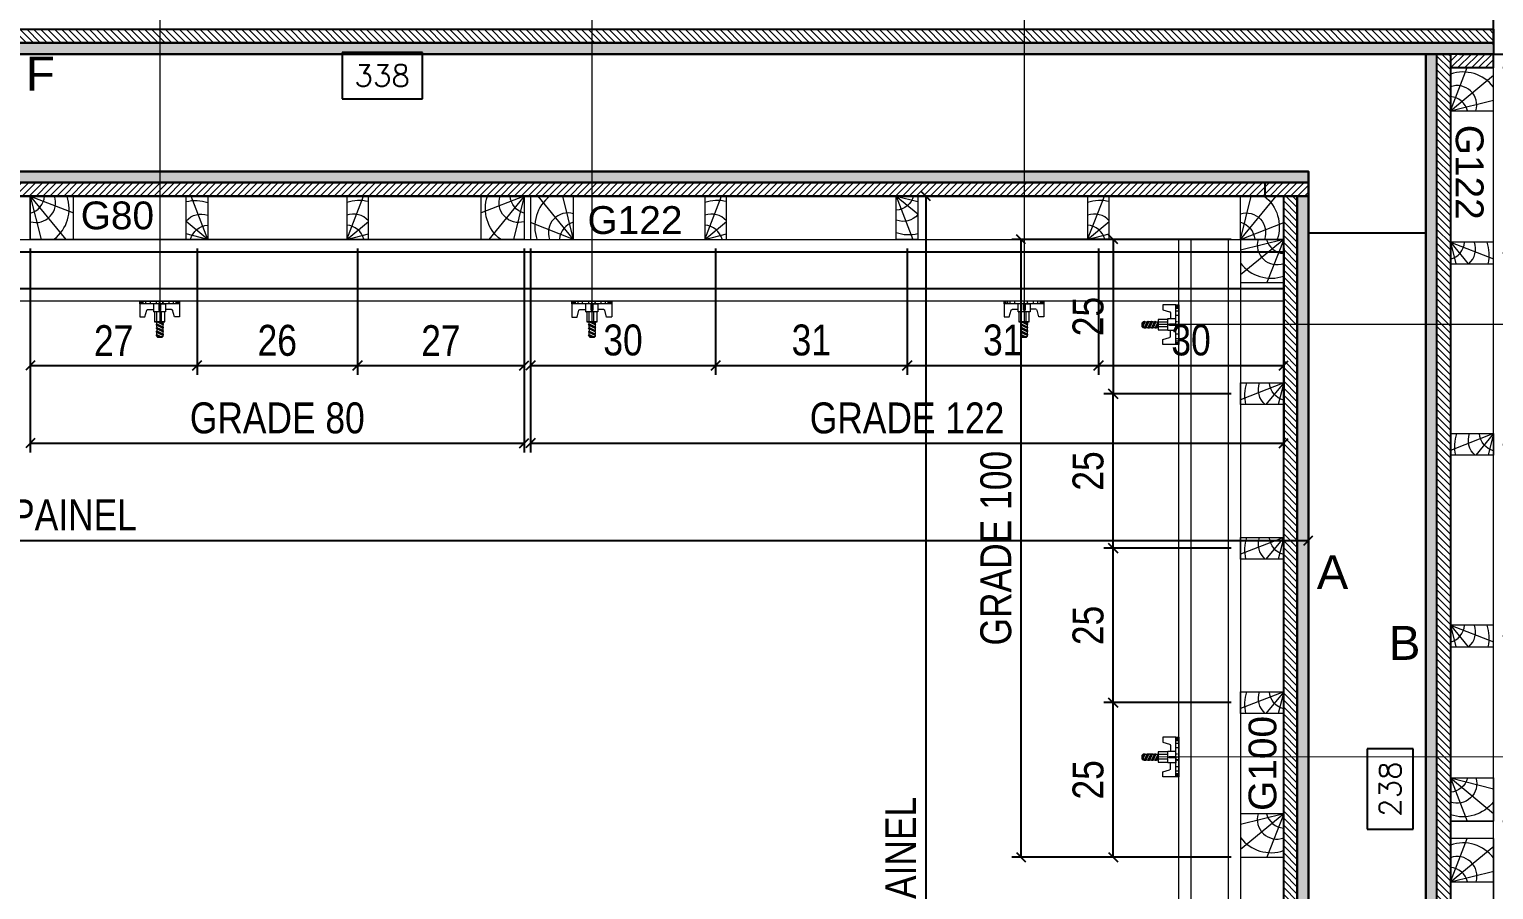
# Model space of a CAD drawing. Extents: x 2949 to 9203, y -16089 to 12527.
# Drawn here: x 8205.7 to 8680.1, y -1790.2 to -1511.7 of the extents above; entities that cross this region are included whole.
import ezdxf
from ezdxf.enums import TextEntityAlignment as Align

# ---------------------------------------------------------------- set-up
doc = ezdxf.new("R2010")
doc.units = 0
for name, color, linetype, lineweight in [('CONCRETO', 251, 'Continuous', 25), ('Hachura', 251, 'Continuous', 9), ('Madeira', 126, 'Continuous', 18), ('Perfil Metálico', 224, 'Continuous', 18), ('Texto Seção', 7, 'Continuous', 15)]:
    doc.layers.add(name, color=color, linetype=linetype, lineweight=lineweight)
for name, color, linetype in [('COTA', 241, 'Continuous'), ('MEIO_PONT', 93, 'Continuous'), ('Painéis', 200, 'Continuous'), ('SARRAFO', 251, 'Continuous'), ('TEXTO_GERAL', 7, 'Continuous')]:
    doc.layers.add(name, color=color, linetype=linetype)
doc.styles.add('ARIAL', font='arial.ttf')
doc.styles.add('COTA TECNICA 2X', font='techl___.ttf', dxfattribs={"height": 10})
doc.styles.add('ROMANS', font='romans.shx')
doc.styles.add('SANSSERIF', font='sas_____.pfb')
doc.dimstyles.new('Cota Seção interna', dxfattribs={"dimtxt": 7, "dimasz": 6, "dimexe": 0.18, "dimexo": 2, "dimgap": -4, "dimtad": 3, "dimdec": 1, "dimlfac": 0.5, "dimzin": 12, "dimdsep": 46, "dimtxsty": 'ROMANS', "dimblk": 'ARCHTICK', "dimcen": 0.09, "dimse1": 1, "dimse2": 1, "dimsd1": 1, "dimsd2": 1, "dimclrd": 180, "dimclre": 5, "dimclrt": 1, "dimadec": 0, "dimazin": 3, "dimtfac": 1, "dimtdec": 1, "dimtofl": 0, "dimtmove": 0, "dimatfit": 3, "dimldrblk": 'ARCHTICK', "dimfxl": 1, "dimtolj": 1, "dimtzin": 0, "dimarcsym": 0})
doc.dimstyles.new('SECAO PILAR', dxfattribs={"dimtxt": 10, "dimasz": 3, "dimexe": 3, "dimexo": 3, "dimgap": 3, "dimtad": 1, "dimdec": 1, "dimlfac": 0.5, "dimzin": 12, "dimdsep": 46, "dimtxsty": 'COTA TECNICA 2X', "dimblk1": 'OBLIQUE', "dimblk2": 'OBLIQUE', "dimsah": 1, "dimcen": 0.9, "dimclrd": 256, "dimclre": 256, "dimclrt": 256, "dimadec": 1, "dimazin": 3, "dimtfac": 1, "dimtdec": 1, "dimtmove": 0, "dimatfit": 3, "dimfxl": 1, "dimtolj": 1, "dimtzin": 12, "dimarcsym": 0})
pattern_1 = [(315, (32200.247, -10874.6102), (1.12253202, 1.12253202), [])]

# ---------------------------------------------------------------- blocks, each defined once
blk = doc.blocks.new('*D1592')
at = {"layer": 'COTA', "color": 180, "lineweight": -2, "transparency": 16777216}
for p, q in [((8333.03, -1519.15), (8307.03, -1519.15)), ((8307.03, -1519.15), (8307.03, -1534.15)), ((8333.03, -1534.15), (8333.03, -1519.15)), ((8307.03, -1534.15), (8333.03, -1534.15))]:
    blk.add_line(p, q, dxfattribs=at)
at = {"layer": 'Defpoints', "color": 0, "transparency": 16777216}
for p in [(7982.03, -1519.66), (8658.03, -1519.66), (7982.03, -1538.15)]:
    blk.add_point(p, dxfattribs=at)
at = {"layer": 'COTA', "color": 1, "transparency": 16777216, "insert": (8320.03, -1526.65), "char_height": 7, "attachment_point": 5, "style": 'ROMANS'}
blk.add_mtext('\\A1;338', dxfattribs=at)
blk = doc.blocks.new('_ArchTick')
at = {"color": 0, "linetype": 'ByBlock', "const_width": 0.15}
blk.add_lwpolyline([(-0.5, -0.5), (0.5, 0.5)], dxfattribs=at)
blk = doc.blocks.new('_Oblique')
at = {"color": 0, "linetype": 'ByBlock', "lineweight": -2}
blk.add_line((-0.5, -0.5), (0.5, 0.5), dxfattribs=at)
blk = doc.blocks.new('*D1593')
at = {"layer": 'COTA', "lineweight": -2, "transparency": 16777216}
for p, q in [((7960.03, -1568.66), (7960.03, -1680.14)), ((8620.03, -1568.66), (8620.03, -1680.14)), ((7960.03, -1677.14), (8620.03, -1677.14))]:
    blk.add_line(p, q, dxfattribs=at)
at = {"layer": 'Defpoints', "color": 0, "transparency": 16777216}
for p in [(7960.03, -1565.66), (8620.03, -1565.66), (8620.03, -1677.14)]:
    blk.add_point(p, dxfattribs=at)
at = {"layer": 'COTA', "lineweight": -2, "transparency": 16777216, "xscale": 3, "yscale": 3, "zscale": 3, "rotation": 180}
blk.add_blockref('_Oblique', (7960.03, -1677.14), dxfattribs=at)
at = {"layer": 'COTA', "lineweight": -2, "transparency": 16777216, "xscale": 3, "yscale": 3, "zscale": 3}
blk.add_blockref('_Oblique', (8620.03, -1677.14), dxfattribs=at)
at = {"layer": 'COTA', "transparency": 16777216, "insert": (8209.03, -1668.92), "char_height": 10, "attachment_point": 5, "style": 'COTA TECNICA 2X'}
blk.add_mtext('\\A1;330 PAINEL', dxfattribs=at)
blk = doc.blocks.new('*D1594')
at = {"layer": 'COTA', "lineweight": -2, "transparency": 16777216}
for p, q in [((8669.03, -1519.66), (8804.11, -1519.66)), ((8801.11, -2017.66), (8801.11, -1519.66)), ((8669.07, -2017.66), (8804.11, -2017.66))]:
    blk.add_line(p, q, dxfattribs=at)
at = {"layer": 'Defpoints', "color": 0, "transparency": 16777216}
for p in [(8666.03, -1519.66), (8801.11, -1519.66), (8666.07, -2017.66)]:
    blk.add_point(p, dxfattribs=at)
at = {"layer": 'COTA', "lineweight": -2, "transparency": 16777216, "xscale": 3, "yscale": 3, "zscale": 3}
for p, rotation in [((8801.11, -1519.66), 90), ((8801.11, -2017.66), 270)]:
    blk.add_blockref('_Oblique', p, dxfattribs=dict(at, rotation=rotation))
at = {"layer": 'COTA', "transparency": 16777216, "insert": (8793, -1768.66), "char_height": 10, "attachment_point": 5, "rotation": 90, "style": 'COTA TECNICA 2X'}
blk.add_mtext('\\A1;249 PAINEL', dxfattribs=at)
blk = doc.blocks.new('*D1595')
at = {"layer": 'COTA', "lineweight": -2, "transparency": 16777216}
for p, q in [((8617.03, -1565.66), (8493.15, -1565.66)), ((8496.15, -1565.66), (8496.15, -2017.66)), ((8617.03, -2017.66), (8493.15, -2017.66))]:
    blk.add_line(p, q, dxfattribs=at)
at = {"layer": 'Defpoints', "color": 0, "transparency": 16777216}
for p in [(8620.03, -1565.66), (8496.15, -2017.66), (8620.03, -2017.66)]:
    blk.add_point(p, dxfattribs=at)
at = {"layer": 'COTA', "lineweight": -2, "transparency": 16777216, "xscale": 3, "yscale": 3, "zscale": 3}
for p, rotation in [((8496.15, -1565.66), 90), ((8496.15, -2017.66), 270)]:
    blk.add_blockref('_Oblique', p, dxfattribs=dict(at, rotation=rotation))
at = {"layer": 'COTA', "transparency": 16777216, "insert": (8488.05, -1791.66), "char_height": 10, "attachment_point": 5, "rotation": 90, "style": 'COTA TECNICA 2X'}
blk.add_mtext('\\A1;226 PAINEL', dxfattribs=at)
blk = doc.blocks.new('PONTALETE')
at = {"layer": 'Madeira'}
for q in [(2.71, 7), (7, 5.76), (7, 1.74)]:
    blk.add_line((0, 0), q, dxfattribs=at)
blk.add_lwpolyline([(0, 0), (7, 0), (7, 7), (0, 7)], close=True, dxfattribs=at)
for centre, radius, start, end in [((2.04, 0.06), 6.23, 37.2818, 109.0913), ((1.09, 0.9), 3.19, 343.603, 109.9847), ((-0.21, -0.78), 3.09, 14.6322, 86.0383)]:
    blk.add_arc(centre, radius, start, end, dxfattribs=at)
blk = doc.blocks.new('MEIO PONTALETE')
at = {"layer": 'Madeira'}
for q in [(2.71, 7), (3.5, 2.88), (3.5, 0.87)]:
    blk.add_line((0, 0), q, dxfattribs=at)
blk.add_lwpolyline([(0, 0), (3.5, 0), (3.5, 7), (0, 7)], close=True, dxfattribs=at)
for centre, radius, start, end in [((2.04, 0.06), 6.23, 76.4499, 109.0913), ((1.09, 0.9), 3.19, 40.9063, 109.9847), ((-0.21, -0.78), 3.09, 14.6322, 86.0383)]:
    blk.add_arc(centre, radius, start, end, dxfattribs=at)
blk = doc.blocks.new('*D1541')
at = {"layer": 'COTA', "lineweight": -2, "transparency": 16777216}
for p, q in [((8368.03, -1582.66), (8368.03, -1623.53)), ((8428.03, -1582.66), (8428.03, -1623.53)), ((8368.03, -1620.53), (8428.03, -1620.53))]:
    blk.add_line(p, q, dxfattribs=at)
at = {"layer": 'Defpoints', "color": 0, "transparency": 16777216}
for p in [(8368.03, -1579.66), (8428.03, -1579.66), (8428.03, -1620.53)]:
    blk.add_point(p, dxfattribs=at)
at = {"layer": 'COTA', "lineweight": -2, "transparency": 16777216, "xscale": 3, "yscale": 3, "zscale": 3, "rotation": 180}
blk.add_blockref('_Oblique', (8368.03, -1620.53), dxfattribs=at)
at = {"layer": 'COTA', "lineweight": -2, "transparency": 16777216, "xscale": 3, "yscale": 3, "zscale": 3}
blk.add_blockref('_Oblique', (8428.03, -1620.53), dxfattribs=at)
at = {"layer": 'COTA', "transparency": 16777216, "insert": (8398.03, -1612.31), "char_height": 10, "attachment_point": 5, "style": 'COTA TECNICA 2X'}
blk.add_mtext('\\A1;30', dxfattribs=at)
blk = doc.blocks.new('*D1542')
at = {"layer": 'COTA', "lineweight": -2, "transparency": 16777216}
for p, q in [((8428.03, -1582.66), (8428.03, -1623.53)), ((8490.03, -1582.66), (8490.03, -1623.53)), ((8428.03, -1620.53), (8490.03, -1620.53))]:
    blk.add_line(p, q, dxfattribs=at)
at = {"layer": 'Defpoints', "color": 0, "transparency": 16777216}
for p in [(8428.03, -1579.66), (8490.03, -1579.66), (8490.03, -1620.53)]:
    blk.add_point(p, dxfattribs=at)
at = {"layer": 'COTA', "lineweight": -2, "transparency": 16777216, "xscale": 3, "yscale": 3, "zscale": 3, "rotation": 180}
blk.add_blockref('_Oblique', (8428.03, -1620.53), dxfattribs=at)
at = {"layer": 'COTA', "lineweight": -2, "transparency": 16777216, "xscale": 3, "yscale": 3, "zscale": 3}
blk.add_blockref('_Oblique', (8490.03, -1620.53), dxfattribs=at)
at = {"layer": 'COTA', "transparency": 16777216, "insert": (8459.03, -1612.31), "char_height": 10, "attachment_point": 5, "style": 'COTA TECNICA 2X'}
blk.add_mtext('\\A1;31', dxfattribs=at)
blk = doc.blocks.new('*D1543')
at = {"layer": 'COTA', "lineweight": -2, "transparency": 16777216}
for p, q in [((8490.03, -1582.66), (8490.03, -1623.53)), ((8552.03, -1582.66), (8552.03, -1623.53)), ((8490.03, -1620.53), (8552.03, -1620.53))]:
    blk.add_line(p, q, dxfattribs=at)
at = {"layer": 'Defpoints', "color": 0, "transparency": 16777216}
for p in [(8490.03, -1579.66), (8552.03, -1579.66), (8552.03, -1620.53)]:
    blk.add_point(p, dxfattribs=at)
at = {"layer": 'COTA', "lineweight": -2, "transparency": 16777216, "xscale": 3, "yscale": 3, "zscale": 3, "rotation": 180}
blk.add_blockref('_Oblique', (8490.03, -1620.53), dxfattribs=at)
at = {"layer": 'COTA', "lineweight": -2, "transparency": 16777216, "xscale": 3, "yscale": 3, "zscale": 3}
blk.add_blockref('_Oblique', (8552.03, -1620.53), dxfattribs=at)
at = {"layer": 'COTA', "transparency": 16777216, "insert": (8521.03, -1612.31), "char_height": 10, "attachment_point": 5, "style": 'COTA TECNICA 2X'}
blk.add_mtext('\\A1;31', dxfattribs=at)
blk = doc.blocks.new('*D1544')
at = {"layer": 'COTA', "lineweight": -2, "transparency": 16777216}
for p, q in [((8552.03, -1582.66), (8552.03, -1623.53)), ((8612.03, -1582.66), (8612.03, -1623.53)), ((8552.03, -1620.53), (8612.03, -1620.53))]:
    blk.add_line(p, q, dxfattribs=at)
at = {"layer": 'Defpoints', "color": 0, "transparency": 16777216}
for p in [(8552.03, -1579.66), (8612.03, -1579.66), (8612.03, -1620.53)]:
    blk.add_point(p, dxfattribs=at)
at = {"layer": 'COTA', "lineweight": -2, "transparency": 16777216, "xscale": 3, "yscale": 3, "zscale": 3, "rotation": 180}
blk.add_blockref('_Oblique', (8552.03, -1620.53), dxfattribs=at)
at = {"layer": 'COTA', "lineweight": -2, "transparency": 16777216, "xscale": 3, "yscale": 3, "zscale": 3}
blk.add_blockref('_Oblique', (8612.03, -1620.53), dxfattribs=at)
at = {"layer": 'COTA', "transparency": 16777216, "insert": (8582.03, -1612.31), "char_height": 10, "attachment_point": 5, "style": 'COTA TECNICA 2X'}
blk.add_mtext('\\A1;30', dxfattribs=at)
blk = doc.blocks.new('*D1545')
at = {"layer": 'COTA', "lineweight": -2, "transparency": 16777216}
for p, q in [((8368.03, -1582.66), (8368.03, -1648.65)), ((8612.03, -1582.66), (8612.03, -1648.65)), ((8368.03, -1645.65), (8612.03, -1645.65))]:
    blk.add_line(p, q, dxfattribs=at)
at = {"layer": 'Defpoints', "color": 0, "transparency": 16777216}
for p in [(8368.03, -1579.66), (8612.03, -1579.66), (8612.03, -1645.65)]:
    blk.add_point(p, dxfattribs=at)
at = {"layer": 'COTA', "lineweight": -2, "transparency": 16777216, "xscale": 3, "yscale": 3, "zscale": 3, "rotation": 180}
blk.add_blockref('_Oblique', (8368.03, -1645.65), dxfattribs=at)
at = {"layer": 'COTA', "lineweight": -2, "transparency": 16777216, "xscale": 3, "yscale": 3, "zscale": 3}
blk.add_blockref('_Oblique', (8612.03, -1645.65), dxfattribs=at)
at = {"layer": 'COTA', "transparency": 16777216, "insert": (8490.03, -1637.55), "char_height": 10, "attachment_point": 5, "style": 'COTA TECNICA 2X'}
blk.add_mtext('\\A1;GRADE 122', dxfattribs=at)
blk = doc.blocks.new('*D1551')
at = {"layer": 'COTA', "lineweight": -2, "transparency": 16777216}
for p, q in [((8683.03, -1708.06), (8723.9, -1708.06)), ((8720.9, -1768.06), (8720.9, -1708.06)), ((8683.03, -1768.06), (8723.9, -1768.06))]:
    blk.add_line(p, q, dxfattribs=at)
at = {"layer": 'Defpoints', "color": 0, "transparency": 16777216}
for p in [(8680.03, -1708.06), (8720.9, -1708.06), (8680.03, -1768.06)]:
    blk.add_point(p, dxfattribs=at)
at = {"layer": 'COTA', "lineweight": -2, "transparency": 16777216, "xscale": 3, "yscale": 3, "zscale": 3}
for p, rotation in [((8720.9, -1708.06), 90), ((8720.9, -1768.06), 270)]:
    blk.add_blockref('_Oblique', p, dxfattribs=dict(at, rotation=rotation))
at = {"layer": 'COTA', "transparency": 16777216, "insert": (8712.68, -1738.06), "char_height": 10, "attachment_point": 5, "rotation": 90, "style": 'COTA TECNICA 2X'}
blk.add_mtext('\\A1;30', dxfattribs=at)
blk = doc.blocks.new('*D1552')
at = {"layer": 'COTA', "lineweight": -2, "transparency": 16777216}
for p, q in [((8683.03, -1646.06), (8723.9, -1646.06)), ((8720.9, -1708.06), (8720.9, -1646.06)), ((8683.03, -1708.06), (8723.9, -1708.06))]:
    blk.add_line(p, q, dxfattribs=at)
at = {"layer": 'Defpoints', "color": 0, "transparency": 16777216}
for p in [(8680.03, -1646.06), (8720.9, -1646.06), (8680.03, -1708.06)]:
    blk.add_point(p, dxfattribs=at)
at = {"layer": 'COTA', "lineweight": -2, "transparency": 16777216, "xscale": 3, "yscale": 3, "zscale": 3}
for p, rotation in [((8720.9, -1646.06), 90), ((8720.9, -1708.06), 270)]:
    blk.add_blockref('_Oblique', p, dxfattribs=dict(at, rotation=rotation))
at = {"layer": 'COTA', "transparency": 16777216, "insert": (8712.68, -1677.06), "char_height": 10, "attachment_point": 5, "rotation": 90, "style": 'COTA TECNICA 2X'}
blk.add_mtext('\\A1;31', dxfattribs=at)
blk = doc.blocks.new('*D1553')
at = {"layer": 'COTA', "lineweight": -2, "transparency": 16777216}
for p, q in [((8683.03, -1584.06), (8723.9, -1584.06)), ((8720.9, -1646.06), (8720.9, -1584.06)), ((8683.03, -1646.06), (8723.9, -1646.06))]:
    blk.add_line(p, q, dxfattribs=at)
at = {"layer": 'Defpoints', "color": 0, "transparency": 16777216}
for p in [(8680.03, -1584.06), (8720.9, -1584.06), (8680.03, -1646.06)]:
    blk.add_point(p, dxfattribs=at)
at = {"layer": 'COTA', "lineweight": -2, "transparency": 16777216, "xscale": 3, "yscale": 3, "zscale": 3}
for p, rotation in [((8720.9, -1584.06), 90), ((8720.9, -1646.06), 270)]:
    blk.add_blockref('_Oblique', p, dxfattribs=dict(at, rotation=rotation))
at = {"layer": 'COTA', "transparency": 16777216, "insert": (8712.68, -1615.06), "char_height": 10, "attachment_point": 5, "rotation": 90, "style": 'COTA TECNICA 2X'}
blk.add_mtext('\\A1;31', dxfattribs=at)
blk = doc.blocks.new('*D1554')
at = {"layer": 'COTA', "lineweight": -2, "transparency": 16777216}
for p, q in [((8683.03, -1524.06), (8723.9, -1524.06)), ((8720.9, -1584.06), (8720.9, -1524.06)), ((8683.03, -1584.06), (8723.9, -1584.06))]:
    blk.add_line(p, q, dxfattribs=at)
at = {"layer": 'Defpoints', "color": 0, "transparency": 16777216}
for p in [(8680.03, -1524.06), (8720.9, -1524.06), (8680.03, -1584.06)]:
    blk.add_point(p, dxfattribs=at)
at = {"layer": 'COTA', "lineweight": -2, "transparency": 16777216, "xscale": 3, "yscale": 3, "zscale": 3}
for p, rotation in [((8720.9, -1524.06), 90), ((8720.9, -1584.06), 270)]:
    blk.add_blockref('_Oblique', p, dxfattribs=dict(at, rotation=rotation))
at = {"layer": 'COTA', "transparency": 16777216, "insert": (8712.68, -1554.06), "char_height": 10, "attachment_point": 5, "rotation": 90, "style": 'COTA TECNICA 2X'}
blk.add_mtext('\\A1;30', dxfattribs=at)
blk = doc.blocks.new('*D1555')
at = {"layer": 'COTA', "lineweight": -2, "transparency": 16777216}
for p, q in [((8683.03, -1524.06), (8749.02, -1524.06)), ((8746.02, -1768.06), (8746.02, -1524.06)), ((8683.03, -1768.06), (8749.02, -1768.06))]:
    blk.add_line(p, q, dxfattribs=at)
at = {"layer": 'Defpoints', "color": 0, "transparency": 16777216}
for p in [(8680.03, -1524.06), (8746.02, -1524.06), (8680.03, -1768.06)]:
    blk.add_point(p, dxfattribs=at)
at = {"layer": 'COTA', "lineweight": -2, "transparency": 16777216, "xscale": 3, "yscale": 3, "zscale": 3}
for p, rotation in [((8746.02, -1524.06), 90), ((8746.02, -1768.06), 270)]:
    blk.add_blockref('_Oblique', p, dxfattribs=dict(at, rotation=rotation))
at = {"layer": 'COTA', "transparency": 16777216, "insert": (8737.92, -1646.06), "char_height": 10, "attachment_point": 5, "rotation": 90, "style": 'COTA TECNICA 2X'}
blk.add_mtext('\\A1;GRADE 122', dxfattribs=at)
blk = doc.blocks.new('*D1579')
at = {"layer": 'COTA', "linetype": 'ByBlock', "lineweight": -2, "transparency": 16777216}
for p, q in [((8595.03, -1729.66), (8553.82, -1729.66)), ((8556.82, -1779.66), (8556.82, -1729.66)), ((8595.03, -1779.66), (8553.82, -1779.66))]:
    blk.add_line(p, q, dxfattribs=at)
at = {"layer": 'Defpoints', "color": 0, "linetype": 'ByBlock', "transparency": 16777216}
for p in [(8556.82, -1729.66), (8598.03, -1729.66), (8598.03, -1779.66)]:
    blk.add_point(p, dxfattribs=at)
at = {"layer": 'COTA', "linetype": 'ByBlock', "lineweight": -2, "transparency": 16777216, "xscale": 3, "yscale": 3, "zscale": 3}
for p, rotation in [((8556.82, -1729.66), 90), ((8556.82, -1779.66), 270)]:
    blk.add_blockref('_Oblique', p, dxfattribs=dict(at, rotation=rotation))
at = {"layer": 'COTA', "linetype": 'ByBlock', "transparency": 16777216, "insert": (8548.71, -1754.66), "char_height": 10, "attachment_point": 5, "rotation": 90, "style": 'COTA TECNICA 2X'}
blk.add_mtext('\\A1;25', dxfattribs=at)
blk = doc.blocks.new('*D1580')
at = {"layer": 'COTA', "linetype": 'ByBlock', "lineweight": -2, "transparency": 16777216}
for p, q in [((8595.03, -1679.66), (8553.82, -1679.66)), ((8556.82, -1729.66), (8556.82, -1679.66)), ((8595.03, -1729.66), (8553.82, -1729.66))]:
    blk.add_line(p, q, dxfattribs=at)
at = {"layer": 'Defpoints', "color": 0, "linetype": 'ByBlock', "transparency": 16777216}
for p in [(8556.82, -1679.66), (8598.03, -1679.66), (8598.03, -1729.66)]:
    blk.add_point(p, dxfattribs=at)
at = {"layer": 'COTA', "linetype": 'ByBlock', "lineweight": -2, "transparency": 16777216, "xscale": 3, "yscale": 3, "zscale": 3}
for p, rotation in [((8556.82, -1679.66), 90), ((8556.82, -1729.66), 270)]:
    blk.add_blockref('_Oblique', p, dxfattribs=dict(at, rotation=rotation))
at = {"layer": 'COTA', "linetype": 'ByBlock', "transparency": 16777216, "insert": (8548.71, -1704.66), "char_height": 10, "attachment_point": 5, "rotation": 90, "style": 'COTA TECNICA 2X'}
blk.add_mtext('\\A1;25', dxfattribs=at)
blk = doc.blocks.new('*D1581')
at = {"layer": 'COTA', "linetype": 'ByBlock', "lineweight": -2, "transparency": 16777216}
for p, q in [((8595.03, -1629.66), (8553.82, -1629.66)), ((8556.82, -1679.66), (8556.82, -1629.66)), ((8595.03, -1679.66), (8553.82, -1679.66))]:
    blk.add_line(p, q, dxfattribs=at)
at = {"layer": 'Defpoints', "color": 0, "linetype": 'ByBlock', "transparency": 16777216}
for p in [(8556.82, -1629.66), (8598.03, -1629.66), (8598.03, -1679.66)]:
    blk.add_point(p, dxfattribs=at)
at = {"layer": 'COTA', "linetype": 'ByBlock', "lineweight": -2, "transparency": 16777216, "xscale": 3, "yscale": 3, "zscale": 3}
for p, rotation in [((8556.82, -1629.66), 90), ((8556.82, -1679.66), 270)]:
    blk.add_blockref('_Oblique', p, dxfattribs=dict(at, rotation=rotation))
at = {"layer": 'COTA', "linetype": 'ByBlock', "transparency": 16777216, "insert": (8548.71, -1654.66), "char_height": 10, "attachment_point": 5, "rotation": 90, "style": 'COTA TECNICA 2X'}
blk.add_mtext('\\A1;25', dxfattribs=at)
blk = doc.blocks.new('*D1582')
at = {"layer": 'COTA', "linetype": 'ByBlock', "lineweight": -2, "transparency": 16777216}
for p, q in [((8595.03, -1579.66), (8553.82, -1579.66)), ((8556.82, -1579.66), (8556.82, -1629.66)), ((8595.03, -1629.66), (8553.82, -1629.66))]:
    blk.add_line(p, q, dxfattribs=at)
at = {"layer": 'Defpoints', "color": 0, "linetype": 'ByBlock', "transparency": 16777216}
for p in [(8598.03, -1579.66), (8556.82, -1629.66), (8598.03, -1629.66)]:
    blk.add_point(p, dxfattribs=at)
at = {"layer": 'COTA', "linetype": 'ByBlock', "lineweight": -2, "transparency": 16777216, "xscale": 3, "yscale": 3, "zscale": 3}
for p, rotation in [((8556.82, -1579.66), 90), ((8556.82, -1629.66), 270)]:
    blk.add_blockref('_Oblique', p, dxfattribs=dict(at, rotation=rotation))
at = {"layer": 'COTA', "linetype": 'ByBlock', "transparency": 16777216, "insert": (8548.71, -1604.66), "char_height": 10, "attachment_point": 5, "rotation": 90, "style": 'COTA TECNICA 2X'}
blk.add_mtext('\\A1;25', dxfattribs=at)
blk = doc.blocks.new('C')
at = {"layer": 'Hachura', "color": 0}
for p, q in [((0, 3.22), (0, -3.22)), ((0.45, 3.22), (0, 3.22)), ((0.46, 3.16), (0, 3.16)), ((0.46, 3.05), (0, 3.05)), ((0.46, 2.88), (0, 2.88)), ((0, 2.75), (0, -1.16)), ((0.46, 2.65), (0, 2.65)), ((0.45, -3.23), (0.45, 3.22)), ((0.45, 3.22), (2.58, 3.22)), ((2.58, 2.39), (1.47, 2.09)), ((2.58, 3.22), (2.58, 2.39)), ((0.46, 2.23), (0, 2.23)), ((0.46, 1.51), (0, 1.51)), ((0.39, 0.49), (0.17, 0.49)), ((1.74, 0.97), (0.45, 0.97)), ((1.45, 0.1), (0.45, 0.1)), ((1.35, 1.94), (1.35, 0.96)), ((1.74, -0.97), (1.74, 0.97)), ((1.74, 0.97), (1.74, 0.84)), ((1.74, 0.97), (1.74, 0.84)), ((1.74, 0.84), (3.35, 0.84)), ((3.35, 0.45), (1.74, 0.45)), ((3.32, 0.84), (3.32, -0.84)), ((3.35, 0.84), (3.35, -0.84)), ((3.68, 0.45), (3.35, 0.45)), ((3.84, -0.52), (3.35, 0.45)), ((3.35, 0.06), (3.67, -0.57)), ((3.68, 0.45), (4.16, -0.52)), ((3.72, 0.5), (4.25, -0.57)), ((4.37, -0.55), (3.83, 0.53)), ((4.15, 0.45), (3.93, 0.45)), ((4.42, -0.52), (3.93, 0.45)), ((4.15, 0.45), (4.26, 0.45)), ((4.26, 0.45), (4.74, -0.52)), ((4.3, 0.5), (4.83, -0.57)), ((4.95, -0.55), (4.41, 0.53)), ((4.51, 0.45), (4.84, 0.45)), ((5, -0.52), (4.51, 0.45)), ((4.84, 0.45), (5.32, -0.52)), ((4.88, 0.5), (5.41, -0.57)), ((5.53, -0.55), (4.99, 0.53)), ((5.58, -0.52), (5.09, 0.45)), ((5.42, 0.45), (5.09, 0.45)), ((5.58, -0.52), (5.09, 0.45)), ((5.42, 0.45), (5.74, -0.19)), ((5.46, 0.5), (5.74, -0.07)), ((5.74, 0.19), (5.57, 0.53)), ((5.74, 0.32), (5.68, 0.45)), ((5.68, 0.45), (5.74, 0.45)), ((5.74, 0.45), (5.9, 0.29)), ((5.74, 0.45), (5.74, -0.52)), ((5.9, -0.36), (5.9, 0.29)), ((0.45, 0), (0, 0)), ((0.46, -1.52), (0, -1.52)), ((0.46, -2.23), (0, -2.23)), ((0.08, -0.48), (0.29, -0.48)), ((0.29, -0.48), (0.4, -0.48)), ((0.45, 0), (0.45, -0.97)), ((0.45, -0.16), (1.45, -0.16)), ((0.45, -0.65), (0.45, -0.32)), ((0.45, -3.23), (0.45, -0.65)), ((0.45, -0.97), (1.74, -0.97)), ((1.35, -1.94), (1.35, -0.97)), ((2.58, -2.39), (1.47, -2.1)), ((3.35, -0.32), (1.74, -0.32)), ((3.35, -0.84), (1.74, -0.84)), ((3.35, -0.07), (3.58, -0.52)), ((3.35, -0.52), (3.58, -0.52)), ((3.84, -0.52), (4.16, -0.52)), ((4.42, -0.52), (4.74, -0.52)), ((4.63, -0.52), (4.74, -0.52)), ((5, -0.52), (5.32, -0.52)), ((5.58, -0.52), (5.74, -0.52)), ((5.74, -0.52), (5.9, -0.36)), ((5.74, -0.52), (5.74, -0.52)), ((0.46, -2.65), (0, -2.65)), ((0.46, -2.88), (0, -2.88)), ((0.46, -3.05), (0, -3.05)), ((0.46, -3.16), (0, -3.16)), ((0, -3.22), (2.57, -3.22)), ((2.58, -3.23), (2.58, -2.39))]:
    blk.add_line(p, q, dxfattribs=at)
for centre, radius, start, end in [((1.52, 1.94), 0.161, 104.7436, 180), ((1.44, -0.03), 0.129, 272.695, 87.305), ((3.81, 0.39), 0.143, 25.5688, 154.4312), ((4.39, 0.39), 0.143, 25.5688, 154.4312), ((4.97, 0.39), 0.143, 25.5688, 154.4312), ((5.55, 0.39), 0.143, 25.5688, 154.4312), ((0.17, -0.37), 0.174, 221.744, 317.8592), ((1.52, -1.94), 0.161, 180, 255.2564), ((3.71, -0.4), 0.174, 222.1408, 318.256), ((4.29, -0.4), 0.174, 222.1408, 318.256), ((4.87, -0.4), 0.174, 222.1408, 318.256), ((5.45, -0.4), 0.174, 222.1408, 318.256), ((5.61, -0.4), 0.174, 317.8592, 318.256)]:
    blk.add_arc(centre, radius, start, end, dxfattribs=at)
blk = doc.blocks.new('*D1565')
at = {"layer": 'COTA', "lineweight": -2, "transparency": 16777216}
for p, q in [((8206.03, -1582.66), (8206.03, -1648.65)), ((8366.03, -1582.66), (8366.03, -1648.65)), ((8206.03, -1645.65), (8366.03, -1645.65))]:
    blk.add_line(p, q, dxfattribs=at)
at = {"layer": 'Defpoints', "color": 0, "transparency": 16777216}
for p in [(8206.03, -1579.66), (8366.03, -1579.66), (8366.03, -1645.65)]:
    blk.add_point(p, dxfattribs=at)
at = {"layer": 'COTA', "lineweight": -2, "transparency": 16777216, "xscale": 3, "yscale": 3, "zscale": 3, "rotation": 180}
blk.add_blockref('_Oblique', (8206.03, -1645.65), dxfattribs=at)
at = {"layer": 'COTA', "lineweight": -2, "transparency": 16777216, "xscale": 3, "yscale": 3, "zscale": 3}
blk.add_blockref('_Oblique', (8366.03, -1645.65), dxfattribs=at)
at = {"layer": 'COTA', "transparency": 16777216, "insert": (8286.03, -1637.53), "char_height": 10, "attachment_point": 5, "style": 'COTA TECNICA 2X'}
blk.add_mtext('\\A1;GRADE 80', dxfattribs=at)
blk = doc.blocks.new('*D1566')
at = {"layer": 'COTA', "lineweight": -2, "transparency": 16777216}
for p, q in [((8312.03, -1582.66), (8312.03, -1623.53)), ((8366.03, -1582.66), (8366.03, -1623.53)), ((8312.03, -1620.53), (8366.03, -1620.53))]:
    blk.add_line(p, q, dxfattribs=at)
at = {"layer": 'Defpoints', "color": 0, "transparency": 16777216}
for p in [(8312.03, -1579.66), (8366.03, -1579.66), (8366.03, -1620.53)]:
    blk.add_point(p, dxfattribs=at)
at = {"layer": 'COTA', "lineweight": -2, "transparency": 16777216, "xscale": 3, "yscale": 3, "zscale": 3, "rotation": 180}
blk.add_blockref('_Oblique', (8312.03, -1620.53), dxfattribs=at)
at = {"layer": 'COTA', "lineweight": -2, "transparency": 16777216, "xscale": 3, "yscale": 3, "zscale": 3}
blk.add_blockref('_Oblique', (8366.03, -1620.53), dxfattribs=at)
at = {"layer": 'COTA', "transparency": 16777216, "insert": (8339.03, -1612.46), "char_height": 10, "attachment_point": 5, "style": 'COTA TECNICA 2X'}
blk.add_mtext('\\A1;27', dxfattribs=at)
blk = doc.blocks.new('*D1567')
at = {"layer": 'COTA', "lineweight": -2, "transparency": 16777216}
for p, q in [((8206.03, -1582.66), (8206.03, -1623.53)), ((8260.03, -1582.66), (8260.03, -1623.53)), ((8206.03, -1620.53), (8260.03, -1620.53))]:
    blk.add_line(p, q, dxfattribs=at)
at = {"layer": 'Defpoints', "color": 0, "transparency": 16777216}
for p in [(8206.03, -1579.66), (8260.03, -1579.66), (8260.03, -1620.53)]:
    blk.add_point(p, dxfattribs=at)
at = {"layer": 'COTA', "lineweight": -2, "transparency": 16777216, "xscale": 3, "yscale": 3, "zscale": 3, "rotation": 180}
blk.add_blockref('_Oblique', (8206.03, -1620.53), dxfattribs=at)
at = {"layer": 'COTA', "lineweight": -2, "transparency": 16777216, "xscale": 3, "yscale": 3, "zscale": 3}
blk.add_blockref('_Oblique', (8260.03, -1620.53), dxfattribs=at)
at = {"layer": 'COTA', "transparency": 16777216, "insert": (8233.03, -1612.46), "char_height": 10, "attachment_point": 5, "style": 'COTA TECNICA 2X'}
blk.add_mtext('\\A1;27', dxfattribs=at)
blk = doc.blocks.new('*D1568')
at = {"layer": 'COTA', "lineweight": -2, "transparency": 16777216}
for p, q in [((8260.03, -1582.66), (8260.03, -1623.53)), ((8312.03, -1582.66), (8312.03, -1623.53)), ((8260.03, -1620.53), (8312.03, -1620.53))]:
    blk.add_line(p, q, dxfattribs=at)
at = {"layer": 'Defpoints', "color": 0, "transparency": 16777216}
for p in [(8260.03, -1579.66), (8312.03, -1579.66), (8312.03, -1620.53)]:
    blk.add_point(p, dxfattribs=at)
at = {"layer": 'COTA', "lineweight": -2, "transparency": 16777216, "xscale": 3, "yscale": 3, "zscale": 3, "rotation": 180}
blk.add_blockref('_Oblique', (8260.03, -1620.53), dxfattribs=at)
at = {"layer": 'COTA', "lineweight": -2, "transparency": 16777216, "xscale": 3, "yscale": 3, "zscale": 3}
blk.add_blockref('_Oblique', (8312.03, -1620.53), dxfattribs=at)
at = {"layer": 'COTA', "transparency": 16777216, "insert": (8286.03, -1612.43), "char_height": 10, "attachment_point": 5, "style": 'COTA TECNICA 2X'}
blk.add_mtext('\\A1;26', dxfattribs=at)
blk = doc.blocks.new('*D1569')
at = {"layer": 'COTA', "lineweight": -2, "transparency": 16777216}
for p, q in [((8595.03, -1579.66), (8523.94, -1579.66)), ((8526.94, -1579.66), (8526.94, -1779.66)), ((8595.03, -1779.66), (8523.94, -1779.66))]:
    blk.add_line(p, q, dxfattribs=at)
at = {"layer": 'Defpoints', "color": 0, "transparency": 16777216}
for p in [(8598.03, -1579.66), (8526.94, -1779.66), (8598.03, -1779.66)]:
    blk.add_point(p, dxfattribs=at)
at = {"layer": 'COTA', "lineweight": -2, "transparency": 16777216, "xscale": 3, "yscale": 3, "zscale": 3}
for p, rotation in [((8526.94, -1579.66), 90), ((8526.94, -1779.66), 270)]:
    blk.add_blockref('_Oblique', p, dxfattribs=dict(at, rotation=rotation))
at = {"layer": 'COTA', "transparency": 16777216, "insert": (8518.84, -1679.66), "char_height": 10, "attachment_point": 5, "rotation": 90, "style": 'COTA TECNICA 2X'}
blk.add_mtext('\\A1;GRADE 100', dxfattribs=at)
blk = doc.blocks.new('*D1603')
at = {"layer": 'COTA', "linetype": 'ByBlock', "lineweight": -2, "transparency": 16777216}
for p, q in [((7960.03, -1516.66), (7960.03, -1343.87)), ((7960.03, -1346.87), (8680.03, -1346.87)), ((8680.03, -1516.66), (8680.03, -1343.87))]:
    blk.add_line(p, q, dxfattribs=at)
at = {"layer": 'Defpoints', "color": 0, "linetype": 'ByBlock', "transparency": 16777216}
for p in [(8680.03, -1346.87), (7960.03, -1519.66), (8680.03, -1519.66)]:
    blk.add_point(p, dxfattribs=at)
at = {"layer": 'COTA', "linetype": 'ByBlock', "lineweight": -2, "transparency": 16777216, "xscale": 3, "yscale": 3, "zscale": 3, "rotation": 180}
blk.add_blockref('_Oblique', (7960.03, -1346.87), dxfattribs=at)
at = {"layer": 'COTA', "linetype": 'ByBlock', "lineweight": -2, "transparency": 16777216, "xscale": 3, "yscale": 3, "zscale": 3}
blk.add_blockref('_Oblique', (8680.03, -1346.87), dxfattribs=at)
at = {"layer": 'COTA', "linetype": 'ByBlock', "transparency": 16777216, "insert": (8320.03, -1338.65), "char_height": 10, "attachment_point": 5, "style": 'COTA TECNICA 2X'}
blk.add_mtext('\\A1;360 PAINEL', dxfattribs=at)
blk = doc.blocks.new('*D1604')
at = {"layer": 'COTA', "color": 180, "lineweight": -2, "transparency": 16777216}
for p, q in [((8654.03, -1744.66), (8639.03, -1744.66)), ((8639.03, -1744.66), (8639.03, -1770.66)), ((8654.03, -1770.66), (8654.03, -1744.66)), ((8639.03, -1770.66), (8654.03, -1770.66))]:
    blk.add_line(p, q, dxfattribs=at)
at = {"layer": 'Defpoints', "color": 0, "transparency": 16777216}
for p in [(8658.03, -1519.66), (8658.03, -1995.66), (8658.03, -1995.66)]:
    blk.add_point(p, dxfattribs=at)
at = {"layer": 'COTA', "color": 1, "transparency": 16777216, "insert": (8646.53, -1757.66), "char_height": 7, "attachment_point": 5, "rotation": 90, "style": 'ROMANS'}
blk.add_mtext('\\A1;238', dxfattribs=at)

msp = doc.modelspace()

# ---------------------------------------------------------------- hatches: boundary and pattern name
at = {"layer": 'Hachura'}
h = msp.add_hatch(dxfattribs=at)
h.set_pattern_fill('ANSI31', color=256, scale=0.5, angle=270, style=0)
h.set_pattern_definition([(315, (738.649, -12643.561), (1.12253202, 1.12253202), [])])
h.paths.add_polyline_path([(7960.03, -1511.66), (7960.03, -1516.06), (8680.03, -1516.06), (8680.03, -1511.66)])
h = msp.add_hatch(color=256, dxfattribs=at)
h.dxf.hatch_style = 1
h.paths.add_polyline_path([(8680.03, -1516.06), (8680.03, -1519.66), (7960.03, -1519.66), (7960.03, -1516.06)])
h = msp.add_hatch(color=256, dxfattribs=at)
h.dxf.hatch_style = 1
h.paths.add_polyline_path([(8658.03, -1519.66), (8658.03, -2017.66), (8661.63, -2017.66), (8661.63, -1519.66)])
h = msp.add_hatch(dxfattribs=at)
h.set_pattern_fill('ANSI31', color=256, scale=0.5, angle=270, style=0)
h.set_pattern_definition(pattern_1)
h.paths.add_polyline_path([(8661.63, -1519.66), (8666.03, -1519.66), (8666.03, -2017.66), (8661.63, -2017.66)])
h = msp.add_hatch(dxfattribs=at)
h.set_pattern_fill('ANSI31', color=256, scale=0.5, angle=180, style=0)
h.set_pattern_definition([(225, (-446.913, -24311.8665), (1.12253202, -1.12253202), [])])
h.paths.add_polyline_path([(8680.03, -1519.66), (8680.03, -1524.06), (8666.03, -1524.06), (8666.03, -1519.66)])
h = msp.add_hatch(color=256, dxfattribs=at)
h.dxf.hatch_style = 1
h.paths.add_polyline_path([(7960.03, -1557.66), (8620.03, -1557.66), (8620.03, -1561.26), (7960.03, -1561.26)])
h = msp.add_hatch(dxfattribs=at)
h.set_pattern_fill('ANSI31', color=256, scale=0.5, angle=360, style=0)
h.set_pattern_definition([(45, (18504.3906, 21330.1498), (-1.12253202, 1.12253202), [])])
h.paths.add_polyline_path([(7960.03, -1561.26), (7960.03, -1565.66), (8620.03, -1565.66), (8620.03, -1561.26)])
h = msp.add_hatch(dxfattribs=at)
h.set_pattern_fill('ANSI31', color=256, scale=0.5, angle=270, style=0)
h.set_pattern_definition(pattern_1)
h.paths.add_polyline_path([(8616.43, -1565.66), (8612.03, -1565.66), (8612.03, -2017.66), (8616.43, -2017.66)])
h = msp.add_hatch(color=256, dxfattribs=at)
h.dxf.hatch_style = 1
h.paths.add_polyline_path([(8620.03, -1565.66), (8620.03, -2017.66), (8616.43, -2017.66), (8616.43, -1565.66)])

# ---------------------------------------------------------------- linework, layer by layer
at = {"layer": 'CONCRETO', "color": 2}
msp.add_lwpolyline([(8658.03, -1995.66), (8620.03, -1995.66), (8620.03, -1557.66), (7982.03, -1557.66), (7982.03, -1519.66), (8658.03, -1519.66)], close=True, dxfattribs=at)
at = {"layer": 'Hachura'}
for p, q in [((8247.94, -1466.84), (8247.95, -1606.64)), ((8387.94, -1466.83), (8387.95, -1606.63)), ((8527.94, -1466.82), (8527.95, -1606.62)), ((8710.8, -1607.26), (8571, -1607.27)), ((8710.81, -1747.26), (8571.01, -1747.27))]:
    msp.add_line(p, q, dxfattribs=at)
at = {"layer": 'Madeira'}
for points in [[(8680.03, -1524.06), (8666.03, -1524.06), (8666.03, -1768.06), (8680.03, -1768.06)], [(8366.03, -1565.66), (8366.03, -1579.66), (8206.03, -1579.66), (8206.03, -1565.66)], [(8368.03, -1565.66), (8368.03, -1579.66), (8612.03, -1579.66), (8612.03, -1565.66)], [(8598.03, -1779.66), (8612.03, -1779.66), (8612.03, -1579.66), (8598.03, -1579.66)], [(8680.07, -1773.66), (8666.07, -1773.66), (8666.07, -2017.66), (8680.07, -2017.66)]]:
    msp.add_lwpolyline(points, close=True, dxfattribs=at)
at = {"layer": 'Painéis', "linetype": 'ByBlock'}
for p, q in [((8658.03, -1519.66), (8666.03, -1519.66)), ((8666.03, -1519.66), (8666.03, -1523.43)), ((8658.03, -1577.66), (8620.03, -1577.66))]:
    msp.add_line(p, q, dxfattribs=at)
at = {"layer": 'Painéis'}
for points in [[(8680.03, -1516.06), (8680.03, -1519.66), (7960.03, -1519.66), (7960.03, -1516.06)], [(8658.03, -1519.66), (8658.03, -2017.66), (8661.63, -2017.66), (8661.63, -1519.66)], [(7960.03, -1557.66), (8620.03, -1557.66), (8620.03, -1561.26), (7960.03, -1561.26)], [(8620.03, -1565.66), (8620.03, -2017.66), (8616.43, -2017.66), (8616.43, -1565.66)]]:
    msp.add_lwpolyline(points, close=True, dxfattribs=at)
at = {"layer": 'Perfil Metálico'}
for points in [[(8680.03, -1471.75), (8700.03, -1471.75), (8700.03, -2042.03), (8680.03, -2042.03)], [(7928.09, -1599.66), (7928.09, -1579.66), (8612.03, -1579.66), (8612.03, -1599.66)], [(8578.03, -1579.66), (8598.03, -1579.66), (8598.03, -2042.03), (8578.03, -2042.03)], [(8594.03, -2042.03), (8582.03, -2042.03), (8582.03, -1579.66), (8594.03, -1579.66)]]:
    msp.add_lwpolyline(points, close=True, dxfattribs=at)
at = {"layer": 'SARRAFO'}
for p, q in [((8666.03, -1519.66), (8666.07, -2017.66)), ((8606.03, -1565.66), (8606.03, -1561.26))]:
    msp.add_line(p, q, dxfattribs=at)
for points in [[(8680.03, -1516.06), (7960.03, -1516.06), (7960.03, -1511.66), (8680.03, -1511.66)], [(8680.03, -1516.06), (7960.03, -1516.06), (7960.03, -1511.66), (8680.03, -1511.66)], [(8666.03, -1524.06), (8680.03, -1524.06), (8680.03, -1519.66), (8666.03, -1519.66)], [(8620.03, -1565.66), (7960.03, -1565.66), (7960.03, -1561.26), (8620.03, -1561.26)], [(8620.03, -1565.66), (8620.03, -1561.26), (7960.03, -1561.26), (7960.03, -1565.66)], [(8616.43, -1565.66), (8616.43, -2017.66), (8612.03, -2017.66), (8612.03, -1565.66)], [(8612.03, -1583.66), (8612.03, -1595.66), (7928.09, -1595.66), (7928.09, -1583.66)]]:
    msp.add_lwpolyline(points, close=True, dxfattribs=at)
msp.add_lwpolyline([(8666.07, -2017.66), (8658.03, -2017.66), (8658.03, -1519.66), (8666.03, -1519.66)], dxfattribs=at)

# ---------------------------------------------------------------- block references
at = {"layer": 'Hachura', "linetype": 'Continuous', "xscale": -2, "yscale": 2, "zscale": 2, "rotation": 90}
for p in [(8247.93, -1599.64), (8387.93, -1599.66), (8527.93, -1599.62)]:
    msp.add_blockref('C', p, dxfattribs=at)
at = {"layer": 'Hachura', "linetype": 'Continuous', "xscale": -2, "yscale": 2, "zscale": 2}
for p in [(8578.03, -1607.26), (8578.03, -1747.26)]:
    msp.add_blockref('C', p, dxfattribs=at)
at = {"layer": 'Madeira'}
for name, p, xscale, yscale, zscale in [('PONTALETE', (8666.03, -1538.06), 2, 2, 2), ('MEIO PONTALETE', (8424.53, -1579.66), 1.999999997962732, 1.999999997962732, 1.999999997962732), ('MEIO PONTALETE', (8548.53, -1579.66), 1.999999997962732, 1.999999997962732, 1.999999997962732), ('PONTALETE', (8666.07, -1787.66), 2, 2, 2)]:
    msp.add_blockref(name, p, dxfattribs=dict(at, xscale=xscale, yscale=yscale, zscale=zscale))
for name, p, xscale, yscale, zscale, rotation in [('PONTALETE', (8382.03, -1579.66), 2, 2, 2, 89.99999999999999), ('MEIO PONTALETE', (8486.53, -1565.66), -1.999999997962732, 1.999999997962732, 1.999999997962732, 180), ('PONTALETE', (8598.03, -1579.66), -2, 2, 2, 270), ('MEIO PONTALETE', (8666.03, -1580.56), 1.999999997962732, 1.999999997962732, 1.999999997962732, 270), ('MEIO PONTALETE', (8680.03, -1642.56), -1.999999997962732, 1.999999997962732, 1.999999997962732, 90), ('MEIO PONTALETE', (8666.03, -1704.56), 1.999999997962732, 1.999999997962732, 1.999999997962732, 270), ('PONTALETE', (8666.03, -1754.06), -2, 2, 2, 180)]:
    msp.add_blockref(name, p, dxfattribs=dict(at, xscale=xscale, yscale=yscale, zscale=zscale, rotation=rotation))
at = {"layer": 'MEIO_PONT'}
for name, p, xscale, yscale, zscale, rotation in [('PONTALETE', (8206.03, -1565.66), 2, 2, 2, 269.9999999999999), ('PONTALETE', (8366.03, -1565.66), -2, 2, 2, 90), ('PONTALETE', (8612.03, -1579.66), 2, 2, 2, 180), ('MEIO PONTALETE', (8612.03, -1626.16), -1.999999997962732, 1.999999997962732, 1.999999997962732, 90), ('MEIO PONTALETE', (8612.03, -1676.16), -1.999999997962732, 1.999999997962732, 1.999999997962732, 90), ('MEIO PONTALETE', (8612.03, -1726.16), -1.999999997962732, 1.999999997962732, 1.999999997962732, 90), ('PONTALETE', (8612.03, -1765.66), 2, 2, 2, 180)]:
    msp.add_blockref(name, p, dxfattribs=dict(at, xscale=xscale, yscale=yscale, zscale=zscale, rotation=rotation))
at = {"layer": 'MEIO_PONT', "yscale": 1.999999997962732, "zscale": 1.999999997962732}
for p, xscale in [((8263.53, -1579.66), -1.999999997962732), ((8308.53, -1579.66), 1.999999997962732)]:
    msp.add_blockref('MEIO PONTALETE', p, dxfattribs=dict(at, xscale=xscale))

# ---------------------------------------------------------------- texts
at = {"layer": 'Texto Seção', "color": 0, "linetype": 'Continuous', "style": 'SANSSERIF'}
msp.add_text('G100', height=9, rotation=90, dxfattribs=at).set_placement((8605.16, -1764.72), align=Align.MIDDLE_LEFT)
at = {"layer": 'TEXTO_GERAL', "style": 'ARIAL'}
for s, p in [('F', (8209.3, -1526)), ('A', (8627.86, -1687.42)), ('B', (8651.21, -1710.32))]:
    msp.add_text(s, height=11, dxfattribs=at).set_placement(p, align=Align.MIDDLE_CENTER)
at = {"layer": 'TEXTO_GERAL', "color": 0, "linetype": 'Continuous', "style": 'SANSSERIF'}
msp.add_text('G122', height=9, rotation=270, dxfattribs=at).set_placement((8672.27, -1542.56), align=Align.MIDDLE_LEFT)
for s, p in [('G80', (8222.36, -1571.91)), ('G122', (8386.53, -1573.42))]:
    msp.add_text(s, height=9, dxfattribs=at).set_placement(p, align=Align.MIDDLE_LEFT)

# ---------------------------------------------------------------- dimensions: what is measured, and where the dimension line sits
at = {"layer": 'COTA', "linetype": 'ByBlock'}
dim = msp.add_linear_dim(base=(8680.03, -1346.87), p1=(7960.03, -1519.66), p2=(8680.03, -1519.66), text='<> PAINEL', dimstyle='SECAO PILAR', override={"dimtmove": 1}, dxfattribs=at)
dim.commit()
dim.dimension.update_dxf_attribs({"geometry": '*D1603', "text_midpoint": (8320.03, -1338.65)})
at = {"layer": 'COTA'}
for base, p1, p2, angle, dimstyle, picture, middle in [((7982.03, -1538.15), (8658.03, -1519.66), (7982.03, -1519.66), 180, 'Cota Seção interna', '*D1592', (8320.03, -1526.65)), ((8720.9, -1524.06), (8680.03, -1584.06), (8680.03, -1524.06), 90, 'SECAO PILAR', '*D1554', (8712.68, -1554.06)), ((8720.9, -1584.06), (8680.03, -1646.06), (8680.03, -1584.06), 90, 'SECAO PILAR', '*D1553', (8712.68, -1615.06)), ((8720.9, -1646.06), (8680.03, -1708.06), (8680.03, -1646.06), 90, 'SECAO PILAR', '*D1552', (8712.68, -1677.06)), ((8720.9, -1708.06), (8680.03, -1768.06), (8680.03, -1708.06), 90, 'SECAO PILAR', '*D1551', (8712.68, -1738.06))]:
    dim = msp.add_linear_dim(base=base, p1=p1, p2=p2, angle=angle, dimstyle=dimstyle, dxfattribs=at)
    dim.commit()
    dim.dimension.update_dxf_attribs({"geometry": picture, "text_midpoint": middle})
dim = msp.add_linear_dim(base=(8658.03, -1995.66), p1=(8658.03, -1519.66), p2=(8658.03, -1995.66), angle=90, dimstyle='Cota Seção interna', dxfattribs=at)
dim.commit()
dim.dimension.update_dxf_attribs({"geometry": '*D1604', "text_midpoint": (8658.03, -1757.66), "dimtype": 160})
for base, p1, p2, text, picture, middle in [((8801.11, -1519.66), (8666.07, -2017.66), (8666.03, -1519.66), '<> PAINEL', '*D1594', (8793, -1768.66)), ((8746.02, -1524.06), (8680.03, -1768.06), (8680.03, -1524.06), 'GRADE <>', '*D1555', (8737.92, -1646.06)), ((8496.15, -2017.66), (8620.03, -1565.66), (8620.03, -2017.66), '<> PAINEL', '*D1595', (8488.05, -1791.66)), ((8526.94, -1779.66), (8598.03, -1579.66), (8598.03, -1779.66), 'GRADE <>', '*D1569', (8518.84, -1679.66))]:
    dim = msp.add_linear_dim(base=base, p1=p1, p2=p2, angle=90, text=text, dimstyle='SECAO PILAR', dxfattribs=at)
    dim.commit()
    dim.dimension.update_dxf_attribs({"geometry": picture, "text_midpoint": middle})
dim = msp.add_linear_dim(base=(8620.03, -1677.14), p1=(7960.03, -1565.66), p2=(8620.03, -1565.66), text='<> PAINEL', dimstyle='SECAO PILAR', dxfattribs=at)
dim.commit()
dim.dimension.update_dxf_attribs({"geometry": '*D1593', "text_midpoint": (8209.03, -1677.14), "dimtype": 160})
at = {"layer": 'COTA', "linetype": 'ByBlock'}
for base, p1, p2, picture, middle in [((8556.82, -1629.66), (8598.03, -1579.66), (8598.03, -1629.66), '*D1582', (8548.71, -1604.66)), ((8556.82, -1629.66), (8598.03, -1679.66), (8598.03, -1629.66), '*D1581', (8548.71, -1654.66)), ((8556.82, -1679.66), (8598.03, -1729.66), (8598.03, -1679.66), '*D1580', (8548.71, -1704.66)), ((8556.82, -1729.66), (8598.03, -1779.66), (8598.03, -1729.66), '*D1579', (8548.71, -1754.66))]:
    dim = msp.add_linear_dim(base=base, p1=p1, p2=p2, angle=90, dimstyle='SECAO PILAR', override={"dimtmove": 1}, dxfattribs=at)
    dim.commit()
    dim.dimension.update_dxf_attribs({"geometry": picture, "text_midpoint": middle})
at = {"layer": 'COTA'}
for base, p1, p2, picture, middle in [((8366.03, -1645.65), (8206.03, -1579.66), (8366.03, -1579.66), '*D1565', (8286.03, -1637.53)), ((8612.03, -1645.65), (8368.03, -1579.66), (8612.03, -1579.66), '*D1545', (8490.03, -1637.55))]:
    dim = msp.add_linear_dim(base=base, p1=p1, p2=p2, text='GRADE <>', dimstyle='SECAO PILAR', dxfattribs=at)
    dim.commit()
    dim.dimension.update_dxf_attribs({"geometry": picture, "text_midpoint": middle})
for base, p1, p2, picture, middle in [((8260.03, -1620.53), (8206.03, -1579.66), (8260.03, -1579.66), '*D1567', (8233.03, -1612.46)), ((8312.03, -1620.53), (8260.03, -1579.66), (8312.03, -1579.66), '*D1568', (8286.03, -1612.43)), ((8366.03, -1620.53), (8312.03, -1579.66), (8366.03, -1579.66), '*D1566', (8339.03, -1612.46)), ((8428.03, -1620.53), (8368.03, -1579.66), (8428.03, -1579.66), '*D1541', (8398.03, -1612.31)), ((8490.03, -1620.53), (8428.03, -1579.66), (8490.03, -1579.66), '*D1542', (8459.03, -1612.31)), ((8552.03, -1620.53), (8490.03, -1579.66), (8552.03, -1579.66), '*D1543', (8521.03, -1612.31)), ((8612.03, -1620.53), (8552.03, -1579.66), (8612.03, -1579.66), '*D1544', (8582.03, -1612.31))]:
    dim = msp.add_linear_dim(base=base, p1=p1, p2=p2, dimstyle='SECAO PILAR', dxfattribs=at)
    dim.commit()
    dim.dimension.update_dxf_attribs({"geometry": picture, "text_midpoint": middle})

doc.saveas('drawing.dxf')
